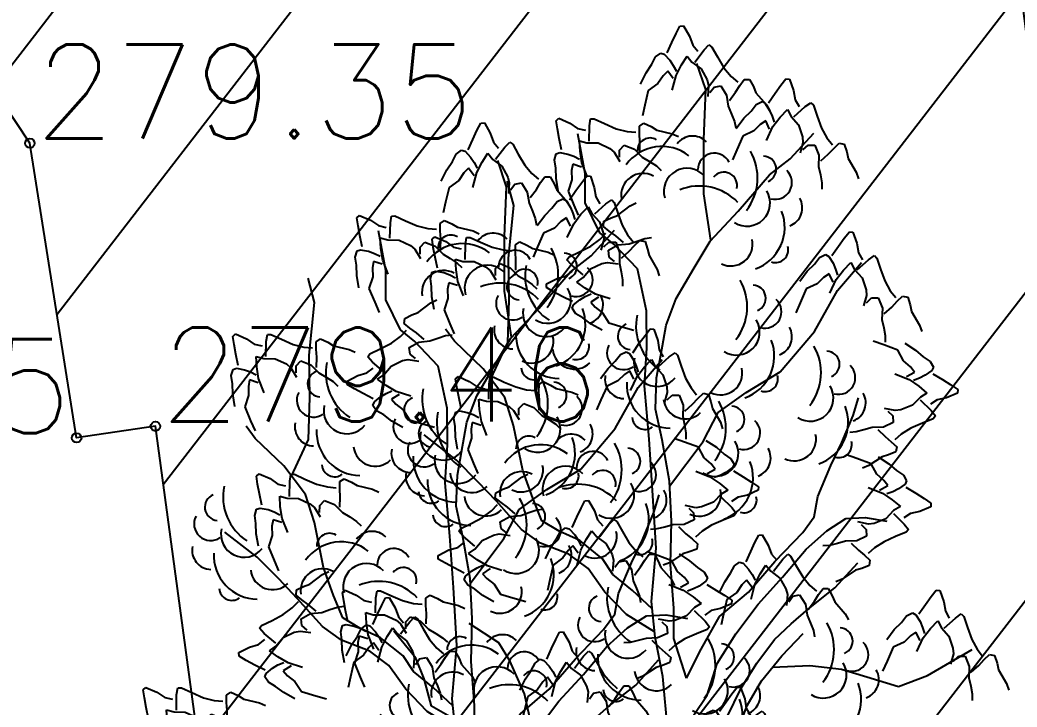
# Model space of a CAD drawing. Extents: x 524954 to 526204, y 9523489 to 9524010.
# Drawn here: x 525608.48 to 525619.07, y 9523807.92 to 9523815.22 of the extents above; entities that cross this region are included whole.
import ezdxf
from ezdxf.enums import TextEntityAlignment as Align

# ---------------------------------------------------------------- set-up
doc = ezdxf.new("R2010")
doc.units = 0
doc.header["$PDMODE"] = 33
doc.header["$PDSIZE"] = 0.1
doc.linetypes.add('ACAD_ISO12W100', pattern=[21, 12, -3, 0, -3, 0, -3])
for name, color, linetype in [('Arbre', 34, 'ACAD_ISO12W100'), ('Bati', 6, 'Continuous'), ('Bati_H', 1, 'Continuous'), ('TopoAlt', 3, 'Continuous'), ('TOPOJIS', 7, 'Continuous')]:
    doc.layers.add(name, color=color, linetype=linetype)
doc.styles.add('Simplex 1.0', font='Simplex.shx', dxfattribs={"width": 0.99, "height": 1})

# ---------------------------------------------------------------- blocks, each defined once
blk = doc.blocks.new('TCPOINT M')
at = {"color": 0}
blk.add_point((0, 0), dxfattribs=at)
at = {"layer": 'TopoAlt', "style": 'Simplex 1.0', "width": 0.99}
blk.add_attdef('ALT', (0.15, 0.15), '', height=1, dxfattribs=at)
blk = doc.blocks.new('v088')
at = {"linetype": 'Continuous'}
for p, q in [((-0.024, 12.318), (0.016, 12.396)), ((0.016, 12.396), (0.055, 12.4)), ((0.055, 12.4), (0.118, 12.291)), ((-0.069, 12.224), (-0.024, 12.318)), ((0.118, 12.291), (0.152, 12.195)), ((-0.118, 12.113), (-0.069, 12.224)), ((0.152, 12.195), (0.207, 12.131)), ((0.272, 12.144), (0.324, 12.197)), ((0.324, 12.197), (0.356, 12.175)), ((-0.243, 12.069), (-0.188, 12.111)), ((-0.188, 12.111), (-0.15, 12.099)), ((-0.15, 12.099), (-0.092, 12.035)), ((0.032, 11.984), (0.092, 12.078)), ((0.092, 12.078), (0.144, 12.013)), ((0.175, 12.015), (0.272, 12.144)), ((0.356, 12.175), (0.415, 12.069)), ((-0.344, 11.901), (-0.283, 11.991)), ((-0.283, 11.991), (-0.243, 12.069)), ((-0.092, 12.035), (-0.054, 11.98)), ((-0.054, 11.98), (-0.022, 11.919)), ((-0.025, 11.872), (0.032, 11.984)), ((0.144, 12.013), (0.24, 11.942)), ((0.29, 11.722), (0.197, 12)), ((0.415, 12.069), (0.484, 11.953)), ((-0.403, 11.78), (-0.344, 11.901)), ((-0.162, 11.869), (-0.217, 11.788)), ((-0.112, 11.918), (-0.162, 11.869)), ((-0.054, 11.839), (-0.112, 11.918)), ((-0.066, 11.715), (-0.025, 11.872)), ((0.24, 11.942), (0.305, 11.825)), ((0.484, 11.953), (0.56, 11.862)), ((0.56, 11.862), (0.63, 11.801)), ((-0.217, 11.788), (-0.32, 11.714)), ((0.305, 11.825), (0.32, 11.765)), ((0.32, 11.765), (0.311, 11.65)), ((0.378, 11.749), (0.45, 11.762)), ((0.45, 11.762), (0.511, 11.664)), ((0.608, 11.694), (0.653, 11.766)), ((0.653, 11.766), (0.699, 11.829)), ((0.699, 11.829), (0.754, 11.828)), ((0.754, 11.828), (0.796, 11.754)), ((1.027, 11.683), (1.089, 11.768)), ((1.089, 11.768), (1.142, 11.837)), ((1.142, 11.837), (1.181, 11.833)), ((1.181, 11.833), (1.223, 11.714)), ((-0.32, 11.714), (-0.357, 11.558)), ((0.27, 11.193), (0.29, 11.722)), ((0.334, 11.69), (0.378, 11.749)), ((0.511, 11.664), (0.53, 11.547)), ((0.542, 11.608), (0.608, 11.694)), ((0.796, 11.754), (0.824, 11.689)), ((0.824, 11.689), (0.934, 11.561)), ((0.958, 11.583), (1.027, 11.683)), ((1.223, 11.714), (1.239, 11.614)), ((-0.357, 11.558), (-0.382, 11.444)), ((0.53, 11.547), (0.565, 11.463)), ((0.773, 11.494), (0.827, 11.564)), ((0.827, 11.564), (0.889, 11.595)), ((0.889, 11.595), (0.923, 11.575)), ((0.923, 11.575), (0.969, 11.502)), ((0.934, 11.561), (0.97, 11.497)), ((1.239, 11.614), (1.281, 11.541)), ((1.346, 11.541), (1.408, 11.583)), ((1.408, 11.583), (1.435, 11.556)), ((1.435, 11.556), (1.473, 11.441)), ((0.565, 11.463), (0.596, 11.383)), ((0.696, 11.418), (0.773, 11.494)), ((0.969, 11.502), (0.996, 11.441)), ((0.996, 11.441), (1.016, 11.375)), ((1.081, 11.429), (1.158, 11.51)), ((1.158, 11.51), (1.196, 11.437)), ((1.196, 11.437), (1.277, 11.348)), ((1.227, 11.433), (1.346, 11.541)), ((1.473, 11.441), (1.519, 11.314)), ((-1.299, 11.392), (-1.27, 11.417)), ((-1.285, 11.305), (-1.299, 11.392)), ((-1.27, 11.417), (-1.154, 11.366)), ((-1.154, 11.366), (-1.07, 11.309)), ((-0.947, 11.176), (-0.943, 11.337)), ((-0.943, 11.337), (-0.932, 11.411)), ((-0.932, 11.411), (-0.894, 11.412)), ((-0.894, 11.412), (-0.784, 11.361)), ((-0.784, 11.361), (-0.66, 11.307)), ((-0.413, 11.333), (-0.367, 11.365)), ((-0.413, 11.254), (-0.413, 11.333)), ((-0.367, 11.365), (-0.29, 11.329)), ((0.596, 11.383), (0.609, 11.315)), ((0.615, 11.31), (0.696, 11.418)), ((0.869, 11.352), (0.8, 11.283)), ((0.927, 11.391), (0.869, 11.352)), ((0.969, 11.302), (0.927, 11.391)), ((1.004, 11.329), (1.081, 11.429)), ((1.277, 11.348), (1.319, 11.221)), ((-1.266, 11.203), (-1.285, 11.305)), ((-1.07, 11.309), (-0.988, 11.29)), ((-0.991, 10.831), (-1.069, 11.252)), ((-0.66, 11.307), (-0.544, 11.278)), ((-0.544, 11.278), (-0.452, 11.27)), ((-0.408, 11.17), (-0.413, 11.254)), ((-0.29, 11.329), (-0.229, 11.292)), ((-0.229, 11.292), (-0.065, 11.254)), ((-0.065, 11.254), (0.001, 11.223)), ((0.685, 11.229), (0.619, 11.083)), ((0.8, 11.283), (0.685, 11.229)), ((0.935, 11.183), (1.004, 11.329)), ((1.188, 10.988), (1.437, 11.261)), ((1.519, 11.314), (1.577, 11.21)), ((-1.241, 11.084), (-1.266, 11.203)), ((-1.05, 11.179), (-0.971, 11.157)), ((-1.044, 11.067), (-1.05, 11.179)), ((-0.971, 11.157), (-0.851, 11.155)), ((-0.851, 11.155), (-0.73, 11.098)), ((-0.626, 11.08), (-0.576, 11.133)), ((-0.576, 11.133), (-0.468, 11.09)), ((-0.41, 11.061), (-0.408, 11.17)), ((0.269, 10.614), (0.27, 11.193)), ((1.323, 11.16), (1.292, 11.048)), ((1.319, 11.221), (1.323, 11.16)), ((1.323, 11.083), (1.377, 11.133)), ((1.377, 11.133), (1.45, 11.133)), ((1.45, 11.133), (1.492, 11.025)), ((1.577, 11.21), (1.635, 11.137)), ((1.65, 11.098), (1.708, 11.152)), ((1.708, 11.152), (1.762, 11.141)), ((1.762, 11.141), (1.789, 11.06)), ((-1.317, 10.975), (-1.297, 11.041)), ((-1.297, 11.041), (-1.259, 11.053)), ((-1.259, 11.053), (-1.174, 11.037)), ((-1.174, 11.037), (-1.111, 11.014)), ((-1.111, 11.014), (-1.05, 10.983)), ((-1.024, 10.943), (-1.044, 11.067)), ((-0.73, 11.098), (-0.682, 11.059)), ((-0.682, 11.059), (-0.622, 10.96)), ((-0.626, 11.006), (-0.626, 11.08)), ((-0.468, 11.09), (-0.384, 11.005)), ((0.619, 11.083), (0.573, 10.975)), ((1.492, 11.025), (1.489, 10.906)), ((1.512, 10.964), (1.592, 11.037)), ((1.592, 11.037), (1.65, 11.098)), ((1.789, 11.06), (1.804, 10.991)), ((-1.303, 10.889), (-1.317, 10.975)), ((-1.122, 10.929), (-1.134, 10.861)), ((-1.029, 10.899), (-1.122, 10.929)), ((-0.966, 10.792), (-1.024, 10.943)), ((-0.384, 11.005), (-0.307, 10.958)), ((-0.307, 10.958), (-0.234, 10.911)), ((-0.234, 10.911), (-0.184, 10.864)), ((0.968, 10.816), (1.188, 10.988)), ((1.804, 10.991), (1.889, 10.844)), ((-1.3, 10.78), (-1.303, 10.889)), ((-1.134, 10.861), (-1.131, 10.763)), ((-0.991, 10.52), (-0.991, 10.831)), ((0.634, 10.429), (0.968, 10.816)), ((1.489, 10.906), (1.508, 10.818)), ((1.508, 10.818), (1.523, 10.733)), ((1.889, 10.844), (1.912, 10.775)), ((-1.749, 10.491), (-1.817, 10.751)), ((-1.277, 10.647), (-1.3, 10.78)), ((-1.131, 10.763), (-1.171, 10.642)), ((1.523, 10.733), (1.523, 10.664)), ((-1.171, 10.642), (-1.109, 10.494)), ((0.345, 10.122), (0.269, 10.614)), ((-1.806, 9.931), (-1.749, 10.491)), ((-1.109, 10.494), (-1.063, 10.387)), ((-0.835, 10.2), (-0.991, 10.52)), ((-0.648, 10.385), (-0.514, 10.488)), ((-0.514, 10.488), (-0.448, 10.519)), ((-0.715, 10.36), (-0.648, 10.385)), ((0.336, 10.112), (0.634, 10.429)), ((-0.796, 10.268), (-0.791, 10.323)), ((-0.791, 10.323), (-0.715, 10.36)), ((-0.836, 10.131), (-0.771, 10.198)), ((-0.683, 10.078), (-0.835, 10.2)), ((-0.735, 10.218), (-0.796, 10.268)), ((-0.666, 10.169), (-0.735, 10.218)), ((-0.583, 10.098), (-0.666, 10.169)), ((1.762, 10.142), (1.816, 10.212)), ((1.816, 10.212), (1.854, 10.208)), ((1.854, 10.208), (1.896, 10.089)), ((-2.616, 10.132), (-2.587, 10.158)), ((-2.603, 10.046), (-2.616, 10.132)), ((-2.587, 10.158), (-2.471, 10.107)), ((-2.471, 10.107), (-2.388, 10.049)), ((-2.264, 9.917), (-2.261, 10.077)), ((-2.261, 10.077), (-2.249, 10.151)), ((-2.249, 10.151), (-2.211, 10.152)), ((-2.211, 10.152), (-2.101, 10.101)), ((-2.101, 10.101), (-1.977, 10.047)), ((-1.731, 9.995), (-1.73, 10.074)), ((-1.73, 10.074), (-1.685, 10.105)), ((-1.685, 10.105), (-1.608, 10.069)), ((-1.608, 10.069), (-1.547, 10.033)), ((-1.051, 9.998), (-0.931, 10.06)), ((-0.931, 10.06), (-0.836, 10.131)), ((-0.743, 10.015), (-0.642, 10.071)), ((-0.435, 9.816), (-0.683, 10.078)), ((-0.642, 10.071), (-0.523, 10.083)), ((-0.523, 10.083), (-0.438, 10.113)), ((-0.438, 10.113), (-0.356, 10.14)), ((-0.356, 10.14), (-0.287, 10.149)), ((0.168, 9.829), (0.336, 10.112)), ((1.7, 10.058), (1.762, 10.142)), ((1.896, 10.089), (1.912, 9.989)), ((-2.583, 9.943), (-2.603, 10.046)), ((-2.388, 10.049), (-2.306, 10.03)), ((-1.977, 10.047), (-1.862, 10.018)), ((-1.862, 10.018), (-1.769, 10.01)), ((-1.725, 9.911), (-1.731, 9.995)), ((-1.547, 10.033), (-1.382, 9.994)), ((-1.382, 9.994), (-1.316, 9.963)), ((-1.161, 9.945), (-1.051, 9.998)), ((-0.734, 9.943), (-0.743, 10.015)), ((1.5, 9.939), (1.562, 9.969)), ((1.562, 9.969), (1.596, 9.95)), ((1.631, 9.958), (1.7, 10.058)), ((1.912, 9.989), (1.954, 9.915)), ((2.019, 9.915), (2.081, 9.958)), ((2.081, 9.958), (2.108, 9.931)), ((-2.558, 9.824), (-2.583, 9.943)), ((-2.368, 9.919), (-2.288, 9.897)), ((-2.362, 9.808), (-2.368, 9.919)), ((-2.288, 9.897), (-2.168, 9.895)), ((-2.168, 9.895), (-2.047, 9.839)), ((-1.943, 9.82), (-1.893, 9.873)), ((-1.893, 9.873), (-1.786, 9.83)), ((-1.797, 9.483), (-1.806, 9.931)), ((-1.728, 9.802), (-1.725, 9.911)), ((-1.184, 9.915), (-1.161, 9.945)), ((-1.134, 9.859), (-1.184, 9.915)), ((-1.012, 9.755), (-1.134, 9.859)), ((-0.934, 9.816), (-0.814, 9.874)), ((-0.814, 9.874), (-0.753, 9.886)), ((-0.753, 9.886), (-0.639, 9.87)), ((-0.677, 9.896), (-0.734, 9.943)), ((1.369, 9.792), (1.446, 9.869)), ((1.446, 9.869), (1.5, 9.939)), ((1.596, 9.95), (1.643, 9.877)), ((1.643, 9.877), (1.669, 9.815)), ((1.69, 9.587), (1.945, 9.885)), ((1.754, 9.804), (1.831, 9.885)), ((1.831, 9.885), (1.869, 9.812)), ((1.9, 9.808), (2.019, 9.915)), ((2.108, 9.931), (2.146, 9.815)), ((-2.634, 9.715), (-2.614, 9.781)), ((-2.614, 9.781), (-2.576, 9.793)), ((-2.576, 9.793), (-2.492, 9.777)), ((-2.492, 9.777), (-2.428, 9.754)), ((-2.428, 9.754), (-2.368, 9.723)), ((-2.342, 9.683), (-2.362, 9.808)), ((-2.047, 9.839), (-2, 9.799)), ((-2, 9.799), (-1.94, 9.7)), ((-1.944, 9.746), (-1.943, 9.82)), ((-1.786, 9.83), (-1.702, 9.745)), ((-1.702, 9.745), (-1.624, 9.699)), ((-1.289, 9.715), (-1.192, 9.743)), ((-1.192, 9.743), (-1.125, 9.794)), ((-1.011, 9.724), (-0.934, 9.816)), ((-0.339, 9.37), (-0.435, 9.816)), ((-0.025, 9.501), (0.168, 9.829)), ((1.289, 9.685), (1.369, 9.792)), ((1.6, 9.765), (1.542, 9.727)), ((1.643, 9.677), (1.6, 9.765)), ((1.669, 9.815), (1.689, 9.75)), ((1.677, 9.704), (1.754, 9.804)), ((1.869, 9.812), (1.95, 9.723)), ((2.146, 9.815), (2.193, 9.689)), ((-2.621, 9.629), (-2.634, 9.715)), ((-2.439, 9.669), (-2.451, 9.601)), ((-2.346, 9.639), (-2.439, 9.669)), ((-2.283, 9.532), (-2.342, 9.683)), ((-1.624, 9.699), (-1.552, 9.652)), ((-1.552, 9.652), (-1.502, 9.604)), ((-1.402, 9.657), (-1.289, 9.715)), ((-1.401, 9.619), (-1.402, 9.657)), ((-1.079, 9.676), (-1.011, 9.724)), ((-0.989, 9.611), (-1.079, 9.676)), ((1.473, 9.658), (1.358, 9.604)), ((1.542, 9.727), (1.473, 9.658)), ((1.608, 9.558), (1.677, 9.704)), ((1.95, 9.723), (1.993, 9.596)), ((2.193, 9.689), (2.25, 9.585)), ((-2.617, 9.52), (-2.621, 9.629)), ((-2.451, 9.601), (-2.448, 9.503)), ((-1.325, 9.574), (-1.401, 9.619)), ((-1.233, 9.524), (-1.325, 9.574)), ((-0.88, 9.547), (-0.989, 9.611)), ((-0.989, 9.525), (-0.927, 9.553)), ((-0.726, 9.498), (-0.88, 9.547)), ((1.358, 9.604), (1.292, 9.458)), ((1.444, 9.153), (1.69, 9.587)), ((1.996, 9.535), (1.966, 9.423)), ((1.993, 9.596), (1.996, 9.535)), ((2.25, 9.585), (2.308, 9.512)), ((-2.595, 9.387), (-2.617, 9.52)), ((-2.448, 9.503), (-2.488, 9.382)), ((-1.812, 9.035), (-1.797, 9.483)), ((-1.125, 9.469), (-1.233, 9.524)), ((-1.128, 9.398), (-1.113, 9.435)), ((-1.113, 9.435), (-1.047, 9.49)), ((-1.047, 9.49), (-0.989, 9.525)), ((-0.848, 9.516), (-0.931, 9.463)), ((-0.931, 9.463), (-0.885, 9.411)), ((-0.131, 9.219), (-0.025, 9.501)), ((1.292, 9.458), (1.246, 9.35)), ((1.996, 9.458), (2.05, 9.508)), ((2.05, 9.508), (2.123, 9.508)), ((2.123, 9.508), (2.166, 9.4)), ((2.266, 9.412), (2.323, 9.473)), ((2.323, 9.473), (2.381, 9.527)), ((2.381, 9.527), (2.435, 9.515)), ((2.435, 9.515), (2.462, 9.435)), ((2.462, 9.435), (2.477, 9.365)), ((-2.488, 9.382), (-2.427, 9.234)), ((-1.089, 9.341), (-1.128, 9.398)), ((-1.014, 9.297), (-1.089, 9.341)), ((-0.885, 9.411), (-0.807, 9.351)), ((-0.807, 9.351), (-0.739, 9.244)), ((-0.337, 8.979), (-0.339, 9.37)), ((2.166, 9.4), (2.162, 9.281)), ((2.185, 9.338), (2.266, 9.412)), ((2.477, 9.365), (2.562, 9.219)), ((-2.427, 9.234), (-2.38, 9.127)), ((-0.927, 9.231), (-1.014, 9.297)), ((-0.81, 9.165), (-0.927, 9.231)), ((-0.739, 9.244), (-0.586, 9.198)), ((-0.186, 8.901), (-0.131, 9.219)), ((2.162, 9.281), (2.181, 9.192)), ((2.562, 9.219), (2.585, 9.15)), ((-2.378, 9.048), (-2.474, 9.177)), ((-0.586, 9.198), (-0.473, 9.166)), ((1.08, 8.722), (1.444, 9.153)), ((2.181, 9.192), (2.196, 9.108)), ((2.196, 9.108), (2.196, 9.038)), ((-2.074, 8.756), (-2.378, 9.048)), ((-1.992, 8.647), (-1.812, 9.035)), ((2.18, 9.009), (2.07, 9.048)), ((2.33, 8.953), (2.18, 9.009)), ((2.406, 9.027), (2.519, 8.953)), ((-0.36, 8.574), (-0.337, 8.979)), ((-0.231, 8.658), (-0.186, 8.901)), ((2.391, 8.841), (2.33, 8.953)), ((2.519, 8.953), (2.601, 8.881)), ((2.465, 8.776), (2.391, 8.841)), ((2.601, 8.881), (2.673, 8.832)), ((2.673, 8.832), (2.708, 8.773)), ((-1.843, 8.45), (-2.074, 8.756)), ((0.718, 8.503), (1.08, 8.722)), ((2.3, 8.701), (2.45, 8.641)), ((2.421, 8.673), (2.507, 8.721)), ((2.507, 8.721), (2.465, 8.776)), ((2.621, 8.686), (2.561, 8.655)), ((2.691, 8.737), (2.621, 8.686)), ((2.708, 8.773), (2.691, 8.737)), ((2.701, 8.703), (2.805, 8.64)), ((-2.366, 8.647), (-2.337, 8.672)), ((-2.353, 8.56), (-2.366, 8.647)), ((-2.337, 8.672), (-2.221, 8.621)), ((-2.221, 8.621), (-2.138, 8.563)), ((-2.014, 8.431), (-2.011, 8.592)), ((-2.011, 8.592), (-1.999, 8.665)), ((-1.999, 8.665), (-1.961, 8.666)), ((-1.961, 8.666), (-1.851, 8.615)), ((-1.851, 8.615), (-1.727, 8.562)), ((-1.481, 8.509), (-1.48, 8.588)), ((-1.48, 8.588), (-1.435, 8.619)), ((-1.435, 8.619), (-1.357, 8.583)), ((-1.357, 8.583), (-1.297, 8.547)), ((-0.243, 8.328), (-0.231, 8.658)), ((2.45, 8.641), (2.555, 8.57)), ((2.561, 8.655), (2.497, 8.632)), ((2.805, 8.64), (2.893, 8.584)), ((2.893, 8.584), (2.966, 8.534)), ((-2.333, 8.457), (-2.353, 8.56)), ((-2.138, 8.563), (-2.056, 8.544)), ((-1.727, 8.562), (-1.612, 8.532)), ((-1.612, 8.532), (-1.519, 8.524)), ((-1.475, 8.425), (-1.481, 8.509)), ((-1.297, 8.547), (-1.132, 8.508)), ((-1.132, 8.508), (-1.066, 8.477)), ((-0.311, 8.009), (-0.36, 8.574)), ((0.424, 8.292), (0.718, 8.503)), ((2.555, 8.57), (2.64, 8.498)), ((2.64, 8.498), (2.57, 8.455)), ((2.964, 8.496), (2.848, 8.446)), ((2.966, 8.534), (2.964, 8.496)), ((-2.308, 8.338), (-2.333, 8.457)), ((-2.118, 8.433), (-2.038, 8.411)), ((-2.112, 8.322), (-2.118, 8.433)), ((-2.038, 8.411), (-1.918, 8.409)), ((-1.918, 8.409), (-1.797, 8.353)), ((-1.75, 8.153), (-1.843, 8.45)), ((-1.693, 8.334), (-1.643, 8.387)), ((-1.643, 8.387), (-1.536, 8.344)), ((-1.478, 8.316), (-1.475, 8.425)), ((1.855, 8.26), (1.913, 8.447)), ((2.487, 8.369), (2.362, 8.319)), ((2.57, 8.455), (2.487, 8.369)), ((2.568, 8.425), (2.683, 8.312)), ((2.749, 8.424), (2.679, 8.378)), ((2.848, 8.446), (2.749, 8.424)), ((-2.384, 8.23), (-2.364, 8.296)), ((-2.364, 8.296), (-2.326, 8.308)), ((-2.326, 8.308), (-2.242, 8.291)), ((-2.242, 8.291), (-2.178, 8.268)), ((-2.178, 8.268), (-2.118, 8.237)), ((-2.092, 8.197), (-2.112, 8.322)), ((-1.797, 8.353), (-1.75, 8.313)), ((-1.75, 8.313), (-1.69, 8.215)), ((-1.694, 8.261), (-1.693, 8.334)), ((-1.536, 8.344), (-1.452, 8.259)), ((-0.174, 8), (-0.243, 8.328)), ((0.262, 7.984), (0.424, 8.292)), ((2.301, 8.311), (2.188, 8.335)), ((2.225, 8.306), (2.278, 8.256)), ((2.362, 8.319), (2.301, 8.311)), ((2.683, 8.312), (2.729, 8.254)), ((-2.371, 8.143), (-2.384, 8.23)), ((-2.189, 8.184), (-2.201, 8.115)), ((-2.096, 8.154), (-2.189, 8.184)), ((-2.033, 8.047), (-2.092, 8.197)), ((-1.452, 8.259), (-1.374, 8.213)), ((-1.374, 8.213), (-1.302, 8.166)), ((-1.302, 8.166), (-1.252, 8.118)), ((1.736, 7.971), (1.855, 8.26)), ((2.282, 8.183), (2.178, 8.134)), ((2.278, 8.256), (2.282, 8.183)), ((2.591, 8.179), (2.467, 8.125)), ((2.704, 8.225), (2.591, 8.179)), ((2.729, 8.254), (2.704, 8.225)), ((-2.358, 7.786), (-2.7, 8.052)), ((-2.367, 8.034), (-2.371, 8.143)), ((-2.201, 8.115), (-2.198, 8.017)), ((-1.653, 7.676), (-1.75, 8.153)), ((1.888, 8.085), (1.819, 8.08)), ((1.971, 8.105), (1.888, 8.085)), ((2.058, 8.13), (1.971, 8.105)), ((2.178, 8.134), (2.058, 8.13)), ((2.117, 8.111), (2.195, 8.035)), ((2.367, 8.061), (2.298, 7.999)), ((2.467, 8.125), (2.367, 8.061)), ((-2.345, 7.902), (-2.367, 8.034)), ((-2.198, 8.017), (-2.238, 7.897)), ((-0.274, 7.463), (-0.311, 8.009)), ((-0.096, 7.56), (-0.174, 8)), ((-0.093, 7.509), (0.262, 7.984)), ((1.617, 7.726), (1.736, 7.971)), ((2.195, 8.035), (2.261, 7.981)), ((2.261, 7.981), (2.318, 7.927)), ((-2.238, 7.897), (-2.177, 7.749)), ((1.896, 7.802), (1.786, 7.841)), ((2.231, 7.841), (2.163, 7.821)), ((2.31, 7.872), (2.231, 7.841)), ((2.318, 7.927), (2.31, 7.872)), ((-2.129, 7.554), (-2.358, 7.786)), ((-2.177, 7.749), (-2.13, 7.641)), ((2.046, 7.746), (1.896, 7.802)), ((2.163, 7.821), (2.022, 7.727)), ((2.107, 7.634), (2.046, 7.746)), ((2.123, 7.82), (2.235, 7.746)), ((2.235, 7.746), (2.317, 7.675)), ((-1.663, 7.603), (-1.598, 7.634)), ((-1.547, 7.38), (-1.653, 7.676)), ((1.481, 7.4), (1.617, 7.726)), ((2.022, 7.727), (1.955, 7.7)), ((2.181, 7.57), (2.107, 7.634)), ((2.317, 7.675), (2.389, 7.625)), ((2.389, 7.625), (2.424, 7.566)), ((-1.932, 7.347), (-2.129, 7.554)), ((-1.797, 7.5), (-1.663, 7.603)), ((-0.075, 7.131), (-0.096, 7.56)), ((2.223, 7.514), (2.181, 7.57)), ((2.407, 7.53), (2.337, 7.479)), ((2.424, 7.566), (2.407, 7.53)), ((-1.945, 7.383), (-1.94, 7.438)), ((-1.94, 7.438), (-1.864, 7.475)), ((-1.864, 7.475), (-1.797, 7.5)), ((-0.237, 6.848), (-0.274, 7.463)), ((2.016, 7.494), (2.166, 7.434)), ((2.137, 7.467), (2.223, 7.514)), ((2.166, 7.434), (2.271, 7.363)), ((2.277, 7.448), (2.213, 7.425)), ((2.337, 7.479), (2.277, 7.448)), ((2.417, 7.496), (2.521, 7.433)), ((2.521, 7.433), (2.609, 7.377)), ((-1.985, 7.246), (-1.92, 7.313)), ((-1.884, 7.333), (-1.945, 7.383)), ((-1.665, 7.048), (-1.932, 7.347)), ((-1.815, 7.284), (-1.884, 7.333)), ((-1.449, 7.14), (-1.547, 7.38)), ((-1.034, 7.275), (-0.994, 7.353)), ((-0.994, 7.353), (-0.955, 7.356)), ((-0.955, 7.356), (-0.891, 7.247)), ((1.442, 7.181), (1.481, 7.4)), ((2.271, 7.363), (2.357, 7.292)), ((2.609, 7.377), (2.682, 7.328)), ((2.682, 7.328), (2.68, 7.289)), ((-2.081, 7.175), (-1.985, 7.246)), ((-1.732, 7.213), (-1.815, 7.284)), ((-1.672, 7.198), (-1.587, 7.228)), ((-1.587, 7.228), (-1.505, 7.255)), ((-1.505, 7.255), (-1.436, 7.264)), ((-1.078, 7.18), (-1.034, 7.275)), ((-0.891, 7.247), (-0.858, 7.151)), ((2.286, 7.249), (2.203, 7.162)), ((2.284, 7.218), (2.399, 7.105)), ((2.357, 7.292), (2.286, 7.249)), ((2.465, 7.218), (2.395, 7.171)), ((2.564, 7.239), (2.465, 7.218)), ((2.68, 7.289), (2.564, 7.239)), ((-2.31, 7.06), (-2.2, 7.113)), ((-2.2, 7.113), (-2.081, 7.175)), ((-1.892, 7.13), (-1.791, 7.186)), ((-1.883, 7.058), (-1.892, 7.13)), ((-1.791, 7.186), (-1.672, 7.198)), ((-1.266, 7.031), (-1.449, 7.14)), ((-1.128, 7.069), (-1.078, 7.18)), ((-0.858, 7.151), (-0.802, 7.088)), ((-0.835, 6.972), (-0.738, 7.1)), ((-0.738, 7.1), (-0.686, 7.153)), ((-0.686, 7.153), (-0.654, 7.131)), ((-0.654, 7.131), (-0.595, 7.025)), ((-0.084, 6.677), (-0.075, 7.131)), ((1.321, 7.017), (1.442, 7.181)), ((1.575, 7.035), (1.778, 7.163)), ((1.778, 7.163), (1.983, 7.174)), ((2.018, 7.104), (1.904, 7.128)), ((1.941, 7.1), (1.994, 7.049)), ((1.983, 7.174), (2.214, 7.135)), ((2.079, 7.112), (2.018, 7.104)), ((2.203, 7.162), (2.079, 7.112)), ((2.399, 7.105), (2.445, 7.047)), ((-2.333, 7.03), (-2.31, 7.06)), ((-2.283, 6.974), (-2.333, 7.03)), ((-2.083, 6.931), (-1.963, 6.989)), ((-1.963, 6.989), (-1.902, 7.001)), ((-1.902, 7.001), (-1.788, 6.985)), ((-1.826, 7.011), (-1.883, 7.058)), ((-1.463, 6.903), (-1.665, 7.048)), ((-1.293, 6.947), (-1.253, 7.025)), ((-1.047, 6.93), (-1.266, 7.031)), ((-1.253, 7.025), (-1.198, 7.067)), ((-1.198, 7.067), (-1.16, 7.055)), ((-1.16, 7.055), (-1.101, 6.992)), ((-1.101, 6.992), (-1.063, 6.936)), ((-0.978, 6.941), (-0.918, 7.034)), ((-0.918, 7.034), (-0.866, 6.97)), ((-0.595, 7.025), (-0.526, 6.909)), ((0.853, 6.987), (0.891, 6.991)), ((0.891, 6.991), (0.955, 6.881)), ((1.023, 6.706), (1.321, 7.017)), ((1.356, 6.837), (1.575, 7.035)), ((1.994, 7.049), (1.999, 6.976)), ((2.42, 7.018), (2.307, 6.972)), ((2.445, 7.047), (2.42, 7.018)), ((-2.342, 6.858), (-2.275, 6.909)), ((-2.161, 6.87), (-2.283, 6.974)), ((-2.161, 6.839), (-2.083, 6.931)), ((-1.162, 6.785), (-1.463, 6.903)), ((-1.354, 6.857), (-1.293, 6.947)), ((-1.063, 6.936), (-1.032, 6.875)), ((-0.806, 6.736), (-1.047, 6.93)), ((-1.035, 6.828), (-0.978, 6.941)), ((-0.866, 6.97), (-0.77, 6.898)), ((-0.77, 6.898), (-0.705, 6.781)), ((-0.526, 6.909), (-0.45, 6.818)), ((0.768, 6.815), (0.813, 6.909)), ((0.813, 6.909), (0.853, 6.987)), ((1.688, 6.899), (1.604, 6.878)), ((1.775, 6.923), (1.688, 6.899)), ((1.894, 6.927), (1.775, 6.923)), ((1.834, 6.904), (1.912, 6.828)), ((1.999, 6.976), (1.894, 6.927)), ((2.184, 6.918), (2.084, 6.854)), ((2.307, 6.972), (2.184, 6.918)), ((-2.551, 6.772), (-2.439, 6.83)), ((-2.439, 6.83), (-2.342, 6.858)), ((-2.228, 6.791), (-2.161, 6.839)), ((-2.138, 6.726), (-2.228, 6.791)), ((-1.413, 6.737), (-1.354, 6.857)), ((-1.172, 6.826), (-1.227, 6.745)), ((-1.122, 6.874), (-1.172, 6.826)), ((-0.96, 6.634), (-1.162, 6.785)), ((-1.064, 6.795), (-1.122, 6.874)), ((-1.076, 6.671), (-1.035, 6.828)), ((-0.705, 6.781), (-0.69, 6.721)), ((-0.45, 6.818), (-0.379, 6.757)), ((-0.357, 6.722), (-0.31, 6.785)), ((-0.31, 6.785), (-0.255, 6.784)), ((-0.287, 6.281), (-0.237, 6.848)), ((-0.255, 6.784), (-0.214, 6.71)), ((0.719, 6.703), (0.768, 6.815)), ((0.955, 6.881), (0.989, 6.786)), ((0.989, 6.786), (1.044, 6.722)), ((1.107, 6.54), (1.356, 6.837)), ((1.108, 6.734), (1.161, 6.787)), ((1.161, 6.787), (1.192, 6.766)), ((1.604, 6.878), (1.535, 6.874)), ((1.912, 6.828), (1.977, 6.774)), ((2.084, 6.854), (2.014, 6.792)), ((-2.55, 6.734), (-2.551, 6.772)), ((-2.475, 6.689), (-2.55, 6.734)), ((-2.383, 6.639), (-2.475, 6.689)), ((-2.029, 6.662), (-2.138, 6.726)), ((-1.227, 6.745), (-1.33, 6.67)), ((-0.697, 6.571), (-0.806, 6.736)), ((-0.69, 6.721), (-0.699, 6.606)), ((-0.675, 6.646), (-0.632, 6.705)), ((-0.632, 6.705), (-0.56, 6.719)), ((-0.56, 6.719), (-0.498, 6.621)), ((-0.402, 6.651), (-0.357, 6.722)), ((-0.214, 6.71), (-0.186, 6.645)), ((-0.049, 6.211), (-0.084, 6.677)), ((0.594, 6.66), (0.649, 6.702)), ((0.649, 6.702), (0.686, 6.689)), ((0.686, 6.689), (0.745, 6.626)), ((0.743, 6.383), (1.023, 6.706)), ((1.011, 6.606), (1.108, 6.734)), ((1.192, 6.766), (1.252, 6.66)), ((1.663, 6.427), (1.906, 6.693)), ((1.977, 6.774), (2.034, 6.72)), ((2.034, 6.72), (2.026, 6.666)), ((-2.274, 6.584), (-2.383, 6.639)), ((-2.262, 6.55), (-2.196, 6.606)), ((-2.196, 6.606), (-2.138, 6.64)), ((-2.138, 6.64), (-2.076, 6.668)), ((-1.998, 6.632), (-2.08, 6.578)), ((-2.08, 6.578), (-2.034, 6.526)), ((-1.875, 6.613), (-2.029, 6.662)), ((-1.33, 6.67), (-1.367, 6.514)), ((-0.78, 6.382), (-0.96, 6.634)), ((-0.488, 6.401), (-0.697, 6.571)), ((-0.498, 6.621), (-0.48, 6.503)), ((-0.468, 6.564), (-0.402, 6.651)), ((-0.186, 6.645), (-0.075, 6.517)), ((0.493, 6.492), (0.554, 6.582)), ((0.554, 6.582), (0.594, 6.66)), ((0.745, 6.626), (0.783, 6.571)), ((0.783, 6.571), (0.814, 6.51)), ((0.811, 6.463), (0.868, 6.575)), ((0.868, 6.575), (0.929, 6.669)), ((0.929, 6.669), (0.98, 6.604)), ((0.98, 6.604), (1.076, 6.532)), ((1.252, 6.66), (1.321, 6.544)), ((1.879, 6.614), (1.738, 6.52)), ((1.947, 6.634), (1.879, 6.614)), ((2.026, 6.666), (1.947, 6.634)), ((-2.277, 6.513), (-2.262, 6.55)), ((-2.238, 6.456), (-2.277, 6.513)), ((-2.034, 6.526), (-1.957, 6.466)), ((-1.957, 6.466), (-1.888, 6.359)), ((-1.367, 6.514), (-1.392, 6.4)), ((-0.48, 6.503), (-0.444, 6.419)), ((-0.075, 6.517), (-0.04, 6.453)), ((0.433, 6.371), (0.493, 6.492)), ((0.675, 6.46), (0.62, 6.379)), ((0.724, 6.509), (0.675, 6.46)), ((0.782, 6.43), (0.724, 6.509)), ((0.771, 6.306), (0.811, 6.463)), ((0.846, 6.255), (1.107, 6.54)), ((1.076, 6.532), (1.141, 6.416)), ((1.321, 6.544), (1.397, 6.452)), ((1.738, 6.52), (1.671, 6.493)), ((-3.568, 6.377), (-3.539, 6.402)), ((-3.555, 6.29), (-3.568, 6.377)), ((-3.539, 6.402), (-3.423, 6.351)), ((-3.213, 6.322), (-3.201, 6.396)), ((-3.201, 6.396), (-3.163, 6.397)), ((-3.163, 6.397), (-3.053, 6.346)), ((-2.163, 6.412), (-2.238, 6.456)), ((-2.076, 6.346), (-2.163, 6.412)), ((-1.888, 6.359), (-1.735, 6.313)), ((-0.551, 6.145), (-0.78, 6.382)), ((-0.279, 6.204), (-0.488, 6.401)), ((-0.444, 6.419), (-0.414, 6.339)), ((0.438, 6.122), (0.743, 6.383)), ((0.62, 6.379), (0.516, 6.305)), ((1.141, 6.416), (1.157, 6.356)), ((1.157, 6.356), (1.147, 6.241)), ((1.381, 6.204), (1.663, 6.427)), ((1.397, 6.452), (1.467, 6.391)), ((1.444, 6.285), (1.489, 6.356)), ((1.489, 6.356), (1.536, 6.42)), ((1.536, 6.42), (1.591, 6.419)), ((1.591, 6.419), (1.633, 6.344)), ((2.685, 6.334), (2.739, 6.404)), ((2.739, 6.404), (2.777, 6.4)), ((2.777, 6.4), (2.82, 6.28)), ((-3.535, 6.188), (-3.555, 6.29)), ((-3.423, 6.351), (-3.34, 6.294)), ((-3.34, 6.294), (-3.258, 6.275)), ((-3.216, 6.161), (-3.213, 6.322)), ((-3.053, 6.346), (-2.929, 6.292)), ((-2.929, 6.292), (-2.814, 6.263)), ((-2.814, 6.263), (-2.721, 6.255)), ((-2.683, 6.24), (-2.682, 6.318)), ((-2.682, 6.318), (-2.637, 6.35)), ((-2.637, 6.35), (-2.56, 6.314)), ((-2.56, 6.314), (-2.499, 6.278)), ((-2.499, 6.278), (-2.334, 6.239)), ((-1.959, 6.28), (-2.076, 6.346)), ((-1.735, 6.313), (-1.622, 6.281)), ((-0.414, 6.339), (-0.401, 6.271)), ((-0.248, 5.902), (-0.287, 6.281)), ((0.516, 6.305), (0.479, 6.149)), ((0.61, 5.939), (0.846, 6.255)), ((1.171, 6.28), (1.215, 6.339)), ((1.215, 6.339), (1.286, 6.353)), ((1.286, 6.353), (1.348, 6.255)), ((1.348, 6.255), (1.367, 6.137)), ((1.378, 6.198), (1.444, 6.285)), ((1.633, 6.344), (1.661, 6.279)), ((1.661, 6.279), (1.771, 6.151)), ((2.554, 6.15), (2.623, 6.25)), ((2.623, 6.25), (2.685, 6.334)), ((2.82, 6.28), (2.835, 6.18)), ((-3.51, 6.069), (-3.535, 6.188)), ((-3.32, 6.164), (-3.24, 6.142)), ((-3.314, 6.053), (-3.32, 6.164)), ((-2.677, 6.155), (-2.683, 6.24)), ((-2.68, 6.046), (-2.677, 6.155)), ((-2.334, 6.239), (-2.268, 6.208)), ((-0.254, 5.961), (-0.551, 6.145)), ((-0.049, 5.888), (-0.049, 6.211)), ((0.479, 6.149), (0.454, 6.035)), ((1.198, 6.044), (1.381, 6.204)), ((1.771, 6.151), (1.807, 6.088)), ((2.423, 6.13), (2.485, 6.161)), ((2.485, 6.161), (2.52, 6.142)), ((2.52, 6.142), (2.566, 6.069)), ((2.835, 6.18), (2.877, 6.107)), ((2.943, 6.107), (3.004, 6.15)), ((3.004, 6.15), (3.031, 6.123)), ((-3.566, 6.026), (-3.528, 6.038)), ((-3.528, 6.038), (-3.444, 6.022)), ((-3.294, 5.928), (-3.314, 6.053)), ((-3.24, 6.142), (-3.121, 6.14)), ((-3.121, 6.14), (-2.999, 6.083)), ((-2.999, 6.083), (-2.952, 6.044)), ((-2.952, 6.044), (-2.892, 5.945)), ((-2.896, 5.991), (-2.895, 6.065)), ((-2.895, 6.065), (-2.845, 6.118)), ((-2.845, 6.118), (-2.738, 6.075)), ((-2.738, 6.075), (-2.654, 5.99)), ((-1.907, 5.843), (-2.222, 6.048)), ((0.24, 5.776), (0.438, 6.122)), ((1.021, 5.879), (1.198, 6.044)), ((1.367, 6.137), (1.402, 6.054)), ((1.402, 6.054), (1.433, 5.974)), ((2.293, 5.984), (2.37, 6.061)), ((2.37, 6.061), (2.423, 6.13)), ((2.566, 6.069), (2.593, 6.007)), ((2.677, 5.996), (2.754, 6.077)), ((2.754, 6.077), (2.793, 6.004)), ((2.823, 6), (2.943, 6.107)), ((3.031, 6.123), (3.07, 6.007)), ((-3.586, 5.96), (-3.566, 6.026)), ((-3.573, 5.874), (-3.586, 5.96)), ((-3.444, 6.022), (-3.38, 5.999)), ((-3.38, 5.999), (-3.32, 5.968)), ((-2.787, 5.681), (-3.023, 5.969)), ((-2.654, 5.99), (-2.576, 5.943)), ((-2.576, 5.943), (-2.504, 5.896)), ((0.411, 5.624), (0.61, 5.939)), ((1.1, 5.706), (1.325, 5.941)), ((1.433, 5.974), (1.446, 5.906)), ((2.212, 5.877), (2.293, 5.984)), ((2.523, 5.957), (2.466, 5.919)), ((2.566, 5.869), (2.523, 5.957)), ((2.593, 6.007), (2.612, 5.942)), ((2.6, 5.896), (2.677, 5.996)), ((2.793, 6.004), (2.873, 5.915)), ((3.07, 6.007), (3.116, 5.88)), ((-3.57, 5.765), (-3.573, 5.874)), ((-3.392, 5.914), (-3.403, 5.846)), ((-3.403, 5.846), (-3.4, 5.748)), ((-3.298, 5.884), (-3.392, 5.914)), ((-3.235, 5.777), (-3.294, 5.928)), ((-2.504, 5.896), (-2.454, 5.849)), ((-1.791, 5.652), (-1.907, 5.843)), ((-0.165, 5.487), (-0.248, 5.902)), ((0.085, 5.468), (-0.049, 5.888)), ((0.834, 5.626), (1.021, 5.879)), ((2.396, 5.85), (2.281, 5.796)), ((2.466, 5.919), (2.396, 5.85)), ((2.531, 5.75), (2.6, 5.896)), ((2.873, 5.915), (2.916, 5.788)), ((3.116, 5.88), (3.173, 5.777)), ((-3.547, 5.632), (-3.57, 5.765)), ((-3.4, 5.748), (-3.44, 5.627)), ((0.085, 5.468), (0.24, 5.776)), ((2.281, 5.796), (2.216, 5.65)), ((2.646, 5.496), (3.119, 5.774)), ((2.92, 5.727), (2.889, 5.615)), ((2.916, 5.788), (2.92, 5.727)), ((3.173, 5.777), (3.231, 5.703)), ((3.247, 5.665), (3.304, 5.719)), ((3.304, 5.719), (3.358, 5.707)), ((-3.44, 5.627), (-3.379, 5.479)), ((-2.701, 5.459), (-2.787, 5.681)), ((-1.635, 5.301), (-1.791, 5.652)), ((0.306, 5.286), (0.411, 5.624)), ((0.671, 5.368), (0.834, 5.626)), ((0.881, 5.441), (1.1, 5.706)), ((2.216, 5.65), (2.169, 5.542)), ((2.92, 5.65), (2.973, 5.7)), ((2.973, 5.7), (3.047, 5.7)), ((3.047, 5.7), (3.089, 5.592)), ((3.189, 5.603), (3.247, 5.665)), ((3.358, 5.707), (3.385, 5.627)), ((3.385, 5.627), (3.4, 5.557)), ((1.001, 5.586), (1.394, 5.601)), ((1.394, 5.601), (1.731, 5.564)), ((1.731, 5.564), (2, 5.483)), ((3.089, 5.592), (3.085, 5.473)), ((3.108, 5.53), (3.189, 5.603)), ((3.4, 5.557), (3.485, 5.411)), ((-3.379, 5.479), (-3.332, 5.372)), ((-2.621, 5.169), (-2.701, 5.459)), ((-0.107, 4.829), (-0.165, 5.487)), ((0.731, 5.176), (0.881, 5.441)), ((2, 5.483), (2.338, 5.378)), ((2.338, 5.378), (2.646, 5.496)), ((3.085, 5.473), (3.104, 5.384)), ((3.485, 5.411), (3.508, 5.342)), ((-1.559, 4.967), (-1.635, 5.301)), ((0.51, 5.041), (0.671, 5.368)), ((3.104, 5.384), (3.12, 5.3)), ((3.12, 5.3), (3.12, 5.23)), ((0.161, 5.071), (0.306, 5.286)), ((-2.4, 5.043), (-2.621, 5.169)), ((0.619, 4.888), (0.731, 5.176))]:
    blk.add_line(p, q, dxfattribs=at)
for centre, major_axis, start_param, end_param in [((0.15, 11.024), (0.145, 0.145), 6.263619, 7.998733), ((-0.176, 10.651), (0.33, 0.33), 0.12682, 1.733702), ((-0.3, 11.072), (0.0964, 0.0964), 0.254619, 2.377018), ((0.383, 10.87), (-0.125, 0.125), 4.396235, 7.060094), ((0.275, 10.786), (0.4, 0.4), 4.836335, 6.022049), ((0.899, 10.876), (0.099, 0.099), 4.31771, 7.031286), ((0.091, 10.641), (0.174, 0.174), 6.236163, 8.918901), ((-0.376, 10.6), (0.164, 0.164), 0.282297, 2.520721), ((0.483, 10.705), (-0.099, 0.099), 3.680741, 6.394318), ((1.029, 10.733), (-0.125, 0.125), 2.081137, 4.744996), ((0.223, 10.132), (-0.4, 0.4), 4.689978, 5.875693), ((0.728, 10.517), (-0.174, 0.174), 1.793126, 4.475865), ((1.111, 10.467), (-0.145, 0.145), 2.713295, 4.448408), ((0.662, 10.258), (-0.33, 0.33), 2.69514, 4.302022), ((0.557, 10.08), (0.164, 0.164), 3.478918, 5.717341), ((1.031, 10.021), (0.0964, 0.0964), 3.62262, 5.745019), ((-1.063, 9.743), (0.4, 0.4), 2.158504, 3.344219), ((-1.682, 9.628), (-0.099, 0.099), -0.421529, 2.292047), ((0.165, 9.415), (0.4, 0.4), 4.836335, 6.022049), ((0.788, 9.505), (-0.099, 0.099), 2.746913, 5.46049), ((-1.76, 9.451), (-0.125, 0.125), 0.293965, 2.957824), ((0.918, 9.363), (0.125, 0.125), 3.651933, 6.315792), ((-1.405, 9.343), (0.174, 0.174), 2.133893, 4.816631), ((0.115, 9.214), (-0.4, 0.4), 0.587708, 1.773422), ((-0.504, 9.099), (0.099, 0.099), 1.149268, 3.862844), ((0.617, 9.147), (-0.174, 0.174), 1.793126, 4.475865), ((-1.753, 9.172), (-0.145, 0.145), 0.590553, 2.325666), ((-1.26, 9.119), (0.33, 0.33), 2.307735, 3.914618), ((1.001, 9.096), (-0.145, 0.145), 2.713295, 4.448408), ((-0.582, 8.923), (0.125, 0.125), 1.864761, 4.52862), ((0.552, 8.888), (-0.33, 0.33), 2.69514, 4.302022), ((-1.104, 8.984), (0.164, 0.164), 2.463212, 4.701636), ((0.949, 8.713), (-0.4, 0.4), 3.265538, 4.451253), ((1.572, 8.803), (0.099, 0.099), 4.31771, 7.031286), ((-0.227, 8.814), (0.174, 0.174), 2.133893, 4.816631), ((1.702, 8.661), (0.125, 0.125), 3.651933, 6.315792), ((-1.534, 8.776), (0.0964, 0.0964), 2.435534, 4.557933), ((0.447, 8.71), (-0.164, 0.164), 1.908121, 4.146545), ((0.921, 8.65), (0.0964, 0.0964), 3.62262, 5.745019), ((-0.575, 8.644), (0.145, 0.145), 2.161349, 3.896462), ((-0.082, 8.59), (0.33, 0.33), 2.307735, 3.914618), ((-2.155, 8.43), (0.4, 0.4), 2.158504, 3.344219), ((1.401, 8.445), (0.174, 0.174), 3.363922, 6.046661), ((1.785, 8.394), (-0.145, 0.145), 2.713295, 4.448408), ((-2.774, 8.316), (-0.099, 0.099), -0.421529, 2.292047), ((0.074, 8.455), (0.164, 0.164), 2.463212, 4.701636), ((-0.061, 8.127), (-0.4, 0.4), 3.265538, 4.451253), ((0.562, 8.217), (0.099, 0.099), 4.31771, 7.031286), ((1.336, 8.186), (-0.33, 0.33), 2.69514, 4.302022), ((-2.851, 8.139), (-0.125, 0.125), 0.293965, 2.957824), ((-0.356, 8.247), (0.0964, 0.0964), 2.435534, 4.557933), ((0.692, 8.074), (-0.125, 0.125), 2.081137, 4.744996), ((-2.497, 8.031), (0.174, 0.174), 2.133893, 4.816631), ((-1.138, 7.855), (-0.145, 0.145), 4.692823, 6.427936), ((1.23, 8.008), (0.164, 0.164), 3.478918, 5.717341), ((-1.464, 7.482), (0.33, 0.33), 0.12682, 1.733702), ((-1.589, 7.903), (0.0964, 0.0964), 0.254619, 2.377018), ((0.391, 7.858), (0.174, 0.174), 3.363922, 6.046661), ((1.705, 7.948), (-0.0964, 0.0964), 2.051824, 4.174223), ((-2.844, 7.86), (-0.145, 0.145), 0.590553, 2.325666), ((-0.906, 7.701), (0.125, 0.125), 5.967031, 8.63089), ((0.775, 7.808), (-0.145, 0.145), 2.713295, 4.448408), ((-2.352, 7.806), (0.33, 0.33), 2.307735, 3.914618), ((-1.198, 7.473), (-0.174, 0.174), 4.665366, 7.348105), ((0.326, 7.599), (0.33, 0.33), 4.265936, 5.872819), ((-2.195, 7.672), (0.164, 0.164), 2.463212, 4.701636), ((-1.664, 7.431), (-0.164, 0.164), -1.288499, 0.949924), ((-0.805, 7.536), (-0.099, 0.099), 3.680741, 6.394318), ((-1.066, 6.963), (-0.4, 0.4), 4.689978, 5.875693), ((-2.625, 7.463), (0.0964, 0.0964), 2.435534, 4.557933), ((0.221, 7.421), (0.164, 0.164), 3.478918, 5.717341), ((0.695, 7.362), (-0.0964, 0.0964), 2.051824, 4.174223), ((-0.193, 6.324), (-0.4, 0.4), 0.587708, 1.773422), ((-0.812, 6.21), (-0.099, 0.099), -0.421529, 2.292047), ((-0.89, 6.033), (0.125, 0.125), 1.864761, 4.52862), ((1.088, 5.771), (-0.4, 0.4), 3.265538, 4.451253), ((-1.869, 5.725), (0.145, 0.145), 6.263619, 7.998733), ((-0.535, 5.925), (0.174, 0.174), 2.133893, 4.816631), ((1.711, 5.861), (0.099, 0.099), 4.31771, 7.031286), ((-2.195, 5.352), (0.33, 0.33), 0.12682, 1.733702), ((-2.32, 5.773), (0.0964, 0.0964), 0.254619, 2.377018), ((-0.172, 5.602), (0.4, 0.4), 4.836335, 6.022049), ((0.452, 5.692), (0.099, 0.099), 4.31771, 7.031286), ((1.841, 5.718), (-0.125, 0.125), 2.081137, 4.744996), ((-1.637, 5.571), (-0.125, 0.125), 4.396235, 7.060094), ((-0.882, 5.754), (-0.145, 0.145), 0.590553, 2.325666), ((-0.39, 5.7), (0.33, 0.33), 2.307735, 3.914618), ((-1.928, 5.343), (0.174, 0.174), 6.236163, 8.918901), ((0.582, 5.55), (0.125, 0.125), 3.651933, 6.315792), ((1.54, 5.502), (0.174, 0.174), 3.363922, 6.046661), ((-2.395, 5.301), (-0.164, 0.164), -1.288499, 0.949924), ((-1.536, 5.406), (0.099, 0.099), 5.251538, 7.965114), ((-0.234, 5.566), (-0.164, 0.164), 0.892416, 3.130839), ((1.924, 5.452), (-0.145, 0.145), 2.713295, 4.448408), ((-1.797, 4.833), (0.4, 0.4), 6.260774, 7.446489), ((0.28, 5.334), (0.174, 0.174), 3.363922, 6.046661), ((1.475, 5.243), (0.33, 0.33), 4.265936, 5.872819), ((-0.663, 5.357), (0.0964, 0.0964), 2.435534, 4.557933), ((0.664, 5.283), (-0.145, 0.145), 2.713295, 4.448408), ((0.215, 5.075), (-0.33, 0.33), 2.69514, 4.302022)]:
    blk.add_ellipse(centre, major_axis=major_axis, ratio=1, start_param=start_param, end_param=end_param, dxfattribs=at)

msp = doc.modelspace()

# ---------------------------------------------------------------- hatches: boundary and pattern name
at = {"layer": 'Bati_H'}
h = msp.add_hatch(dxfattribs=at)
h.set_pattern_fill('_U', color=256, scale=2, angle=-127.6648, style=0, pattern_type=0)
h.set_pattern_definition([(232.33518954, (0, 0), (1.5831979346, -1.222081953), [])])
h.paths.add_polyline_path([(525613.828, 9523806.487), (525610.574, 9523806.068), (525609.917, 9523810.9), (525609.081, 9523810.777), (525608.585, 9523813.909), (525608.139, 9523814.578), (525607.292, 9523814.721), (525604.249, 9523814.304), (525604.145, 9523815.183), (525601.239, 9523814.789), (525596.868, 9523814.226), (525595.553, 9523824.308), (525617.594, 9523827.288), (525620.151, 9523807.42), (525613.813, 9523806.604)])

# ---------------------------------------------------------------- linework, layer by layer
at = {"layer": 'Bati', "flags": 128}
msp.add_lwpolyline([(525613.828, 9523806.487), (525610.574, 9523806.068), (525609.917, 9523810.9), (525609.081, 9523810.777), (525608.585, 9523813.909), (525608.139, 9523814.578), (525607.292, 9523814.721), (525604.249, 9523814.304), (525604.145, 9523815.183), (525601.239, 9523814.789), (525596.868, 9523814.226), (525595.553, 9523824.308), (525617.594, 9523827.288), (525620.151, 9523807.42), (525613.813, 9523806.604)], close=True, dxfattribs=at)

# ---------------------------------------------------------------- block references
at = {"layer": 'Arbre'}
for p in [(525615.472, 9523802.756, 279.48), (525613.356, 9523801.724, 279.48)]:
    msp.add_blockref('v088', p, dxfattribs=at)
at = {"layer": 'TOPOJIS'}
ref = msp.add_blockref('TCPOINT M', (525608.585, 9523813.909, 279.35), dxfattribs=at)
ref.add_attrib('ALT', '279.35', (525608.635, 9523813.959, 279.35), dxfattribs={"layer": 'TopoAlt', "height": 1, "style": 'Simplex 1.0', "width": 0.99})
ref = msp.add_blockref('TCPOINT M', (525609.917, 9523810.9, 279.46), dxfattribs=at)
ref.add_attrib('ALT', '279.46', (525609.967, 9523810.95, 279.46), dxfattribs={"layer": 'TopoAlt', "height": 1, "style": 'Simplex 1.0', "width": 0.99})
ref = msp.add_blockref('TCPOINT M', (525609.081, 9523810.777, 279.45), dxfattribs=at)
ref.add_attrib('ALT', '279.45', dxfattribs={"layer": 'TopoAlt', "height": 1, "style": 'Simplex 1.0', "width": 0.99}).set_placement((525609.031, 9523810.827, 279.45), align=Align.RIGHT)

doc.saveas('drawing.dxf')
